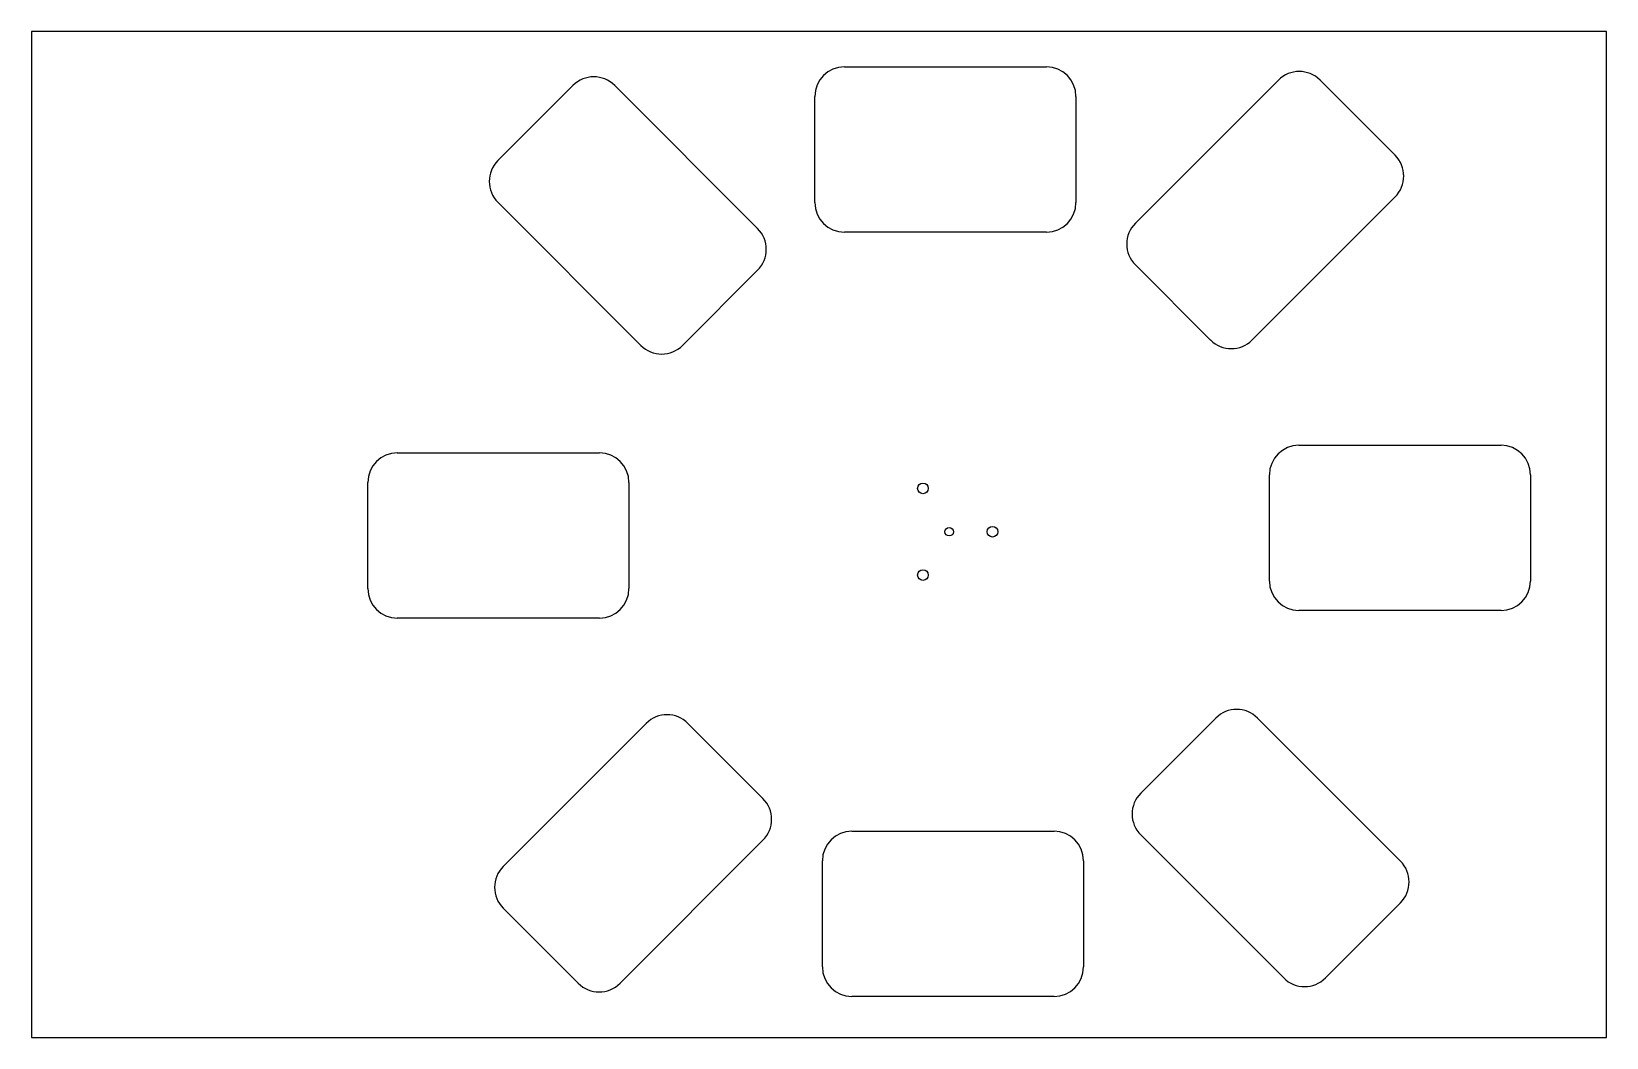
# Model space of a CAD drawing. Header units: millimetres. Extents: x -399 to 401, y -304 to 207.
import ezdxf

# ---------------------------------------------------------------- set-up
doc = ezdxf.new("R2010")
doc.units = ezdxf.units.MM
doc.layers.get('0').update_dxf_attribs({"linetype": 'CONTINUOUS'})

msp = doc.modelspace()

# ---------------------------------------------------------------- linework, layer by layer
for p, q in [((13.75, 188.91), (116.42, 188.91)), ((-162.22, 141.4), (-124.11, 179.51)), ((-102.91, 179.51), (-30.31, 106.91)), ((161.59, 109.62), (234.19, 182.22)), ((255.4, 182.22), (293.51, 144.11)), ((-1.25, 120.02), (-1.25, 173.92)), ((131.41, 173.92), (131.41, 120.02)), ((-89.62, 47.59), (-162.22, 120.19)), ((293.51, 122.91), (220.91, 50.31)), ((116.42, 105.03), (13.75, 105.03)), ((199.7, 50.3), (161.59, 88.42)), ((-30.3, 85.7), (-68.42, 47.59)), ((-213.31, -6.98), (-110.64, -6.98)), ((244.64, -3.14), (347.31, -3.14)), ((-228.3, -75.87), (-228.3, -21.97)), ((-95.64, -21.97), (-95.64, -75.87)), ((229.64, -72.03), (229.64, -18.13)), ((362.3, -18.13), (362.3, -72.03)), ((347.31, -87.02), (244.64, -87.02)), ((-110.64, -90.86), (-213.31, -90.86)), ((164.3, -179.7), (202.42, -141.59)), ((223.62, -141.59), (296.22, -214.19)), ((-159.51, -216.91), (-86.91, -144.31)), ((-65.7, -144.3), (-27.59, -182.42)), ((17.58, -199.03), (120.25, -199.03)), ((-27.59, -203.62), (-100.19, -276.22)), ((236.91, -273.51), (164.31, -200.91)), ((2.59, -267.92), (2.59, -214.02)), ((135.25, -214.02), (135.25, -267.92)), ((-121.4, -276.22), (-159.51, -238.11)), ((296.22, -235.4), (258.11, -273.51)), ((120.25, -282.91), (17.58, -282.91))]:
    msp.add_line(p, q)
msp.add_lwpolyline([(-399.13, 206.89), (-399.13, -303.73), (400.87, -303.73), (400.87, 206.89)], close=True)
for centre, radius in [((53.69, -25), 2.7), ((67, -47), 2.15), ((89, -47), 2.7), ((53.69, -69), 2.7)]:
    msp.add_circle(centre, radius)
for centre, major_axis, start_param, end_param in [((-113.51, 168.89), (-1.36, 14.95), 5.407557, 6.977494), ((13.76, 173.91), (-11.53, 9.61), 5.407557, 6.977494), ((116.4, 173.91), (11.53, 9.61), 5.588877, 7.158813), ((244.79, 171.6), (1.36, 14.95), 5.588877, 7.158813), ((282.89, 133.51), (14.95, 1.36), 5.407557, 6.977494), ((-151.6, 130.79), (-14.95, 1.36), 5.588877, 7.158813), ((13.76, 120.03), (-11.53, -9.61), 5.588877, 7.158813), ((116.4, 120.03), (11.53, -9.61), 5.407557, 6.977494), ((-40.93, 96.31), (14.95, -1.36), 5.588877, 7.158813), ((172.21, 99.02), (-14.95, -1.36), 5.407557, 6.977494), ((210.31, 60.93), (-1.36, -14.95), 5.588877, 7.158813), ((-79.02, 58.21), (1.36, -14.95), 5.407557, 6.977494), ((-213.29, -21.98), (-11.53, 9.61), 5.407557, 6.977494), ((-110.65, -21.98), (11.53, 9.61), 5.588877, 7.158813), ((244.65, -18.15), (-11.53, 9.61), 5.407557, 6.977494), ((347.29, -18.15), (11.53, 9.61), 5.588877, 7.158813), ((-213.29, -75.85), (-11.53, -9.61), 5.588877, 7.158813), ((-110.65, -75.85), (11.53, -9.61), 5.407557, 6.977494), ((244.65, -72.02), (-11.53, -9.61), 5.588877, 7.158813), ((347.29, -72.02), (11.53, -9.61), 5.407557, 6.977494), ((213.02, -152.21), (-1.36, 14.95), 5.407557, 6.977494), ((-76.31, -154.93), (1.36, 14.95), 5.588877, 7.158813), ((-38.21, -193.02), (14.95, 1.36), 5.407557, 6.977494), ((174.93, -190.31), (-14.95, 1.36), 5.588877, 7.158813), ((17.6, -214.03), (-11.53, 9.61), 5.407557, 6.977494), ((120.24, -214.03), (11.53, 9.61), 5.588877, 7.158813), ((285.6, -224.79), (14.95, -1.36), 5.588877, 7.158813), ((-148.89, -227.51), (-14.95, -1.36), 5.407557, 6.977494), ((17.6, -267.91), (-11.53, -9.61), 5.588877, 7.158813), ((120.24, -267.91), (11.53, -9.61), 5.407557, 6.977494), ((-110.79, -265.6), (-1.36, -14.95), 5.588877, 7.158813), ((247.51, -262.89), (1.36, -14.95), 5.407557, 6.977494)]:
    msp.add_ellipse(centre, major_axis=major_axis, ratio=0.999126, start_param=start_param, end_param=end_param)

doc.saveas('drawing.dxf')
